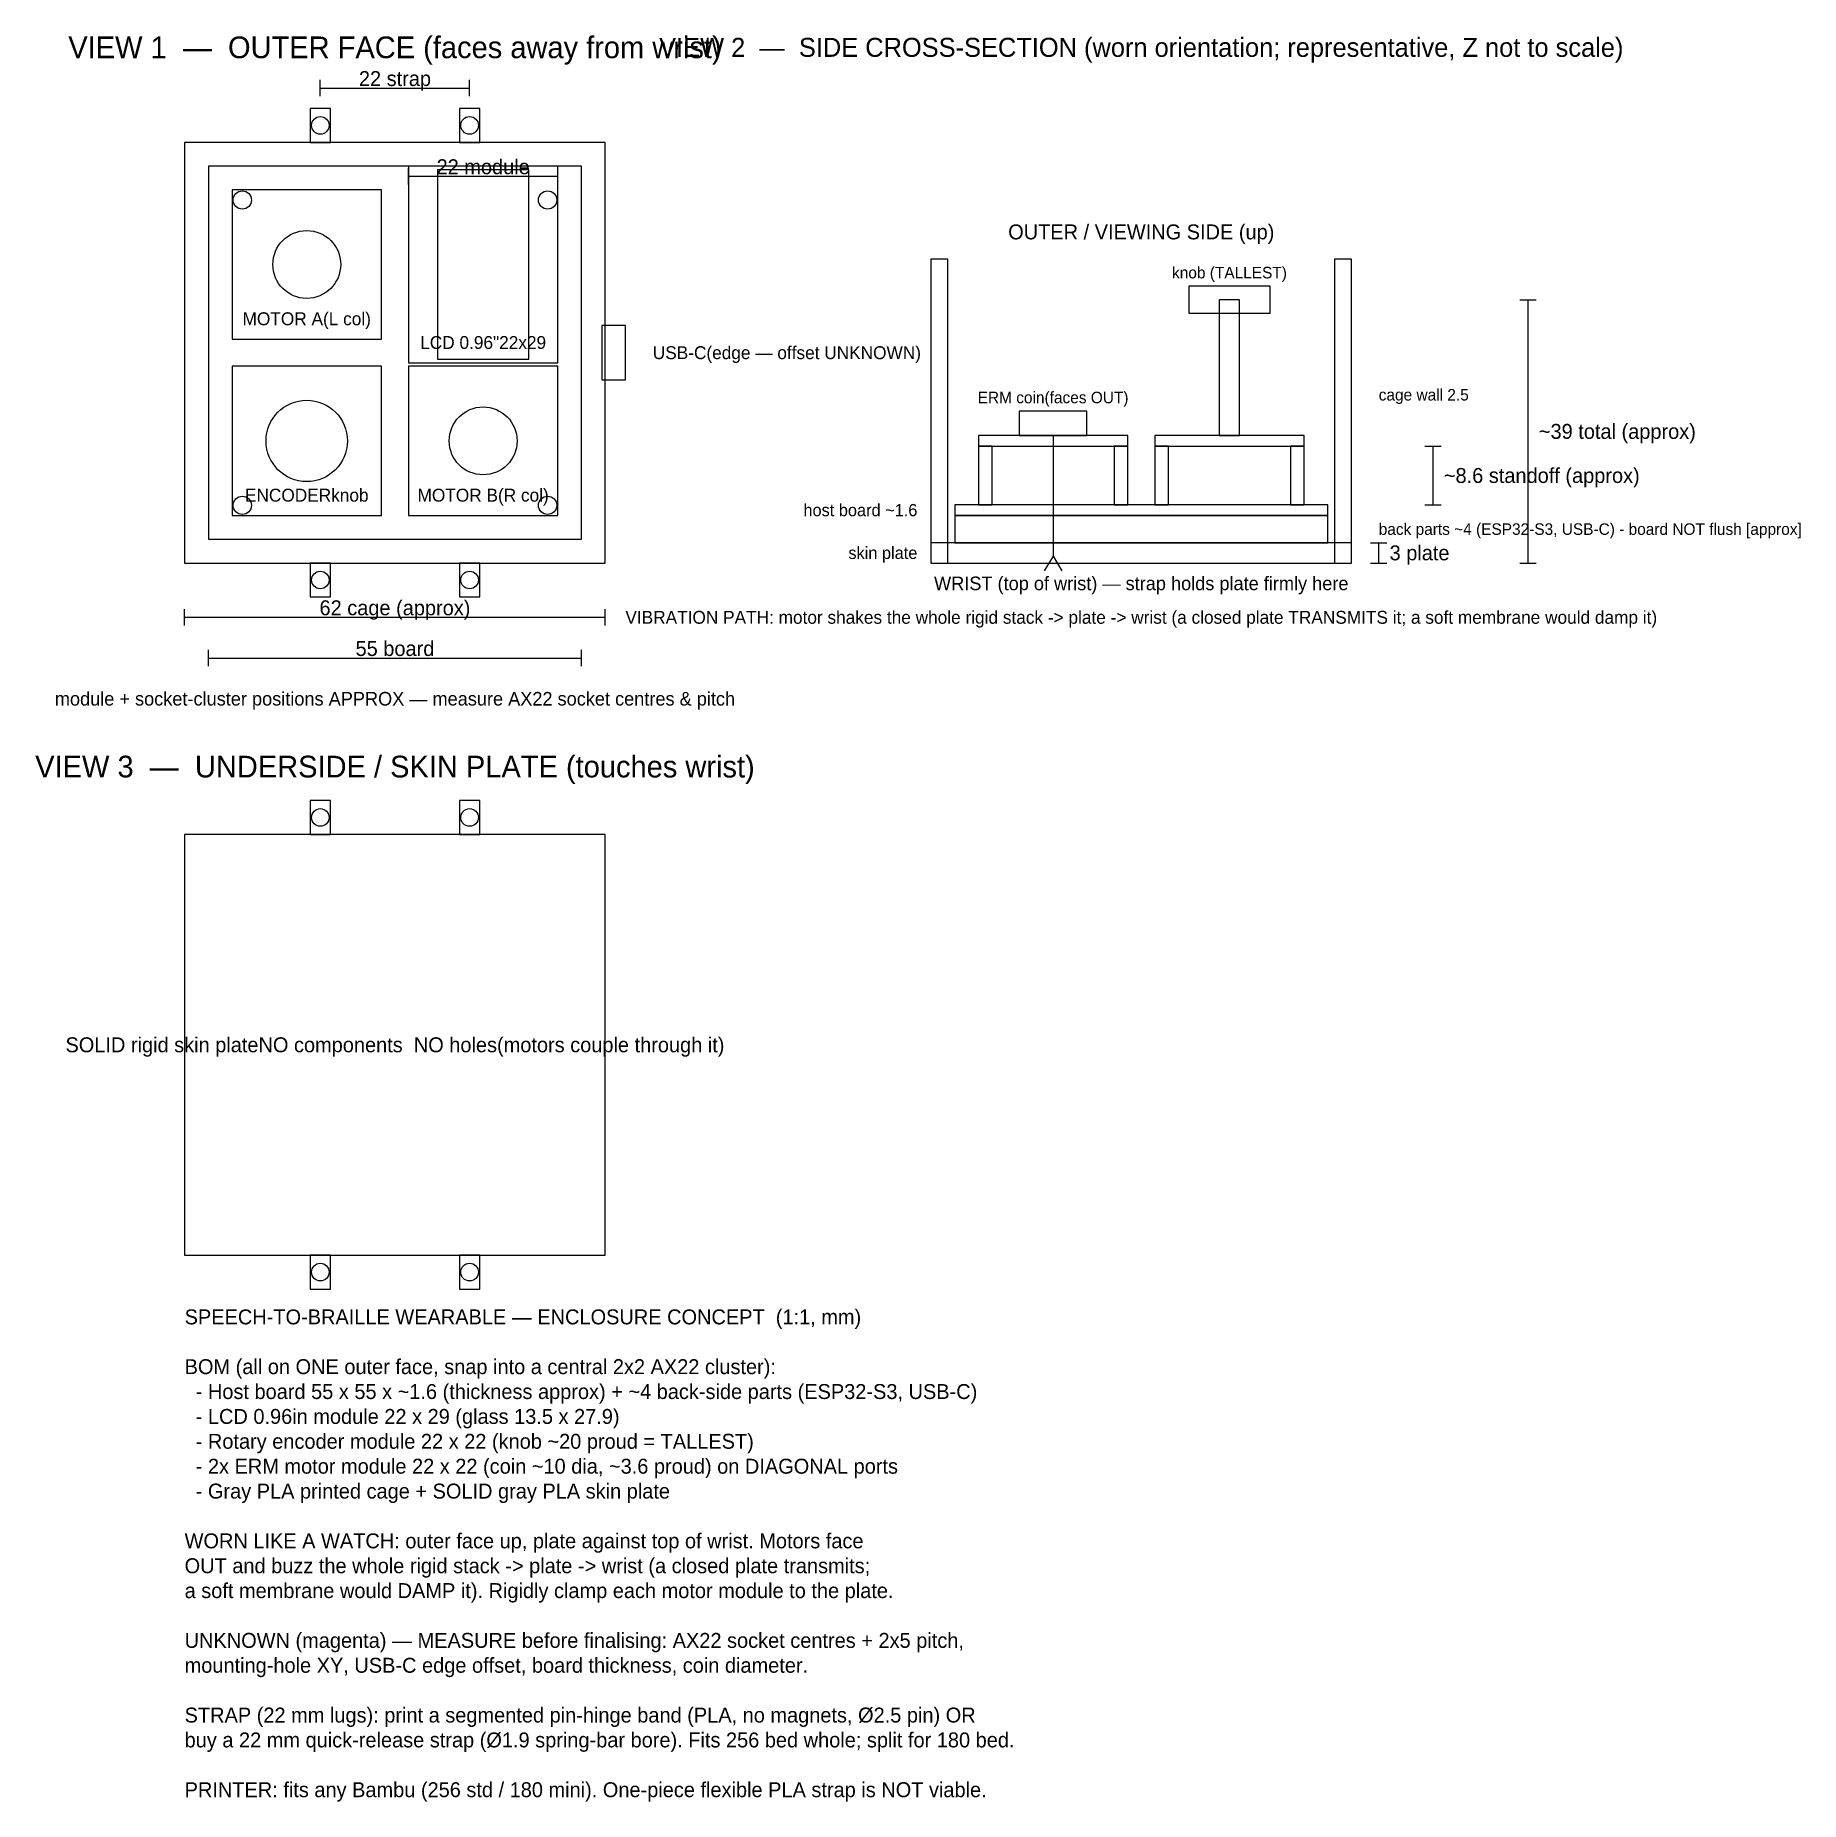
# Model space of a CAD drawing. Header units: millimetres. Extents: x -53 to 207, y -214 to 47.
import ezdxf
from ezdxf.enums import TextEntityAlignment as Align

# ---------------------------------------------------------------- set-up
doc = ezdxf.new("R2010")
doc.units = ezdxf.units.MM
for name, color, linetype in [('BOARD', 5, 'Continuous'), ('CAGE', 7, 'Continuous'), ('DIM', 1, 'Continuous'), ('HOLE', 1, 'Continuous'), ('MODULE', 8, 'Continuous'), ('PATH', 1, 'Continuous'), ('PLATE', 9, 'Continuous'), ('SCREEN', 4, 'Continuous'), ('TEXT', 7, 'Continuous'), ('UNKNOWN', 6, 'Continuous')]:
    doc.layers.add(name, color=color, linetype=linetype)

msp = doc.modelspace()

# ---------------------------------------------------------------- linework, layer by layer
at = {"layer": 'BOARD'}
for points in [[(-27.5, -27.5), (27.5, -27.5), (27.5, 27.5), (-27.5, 27.5)], [(82.5, -24), (137.5, -24), (137.5, -22.4), (82.5, -22.4)]]:
    msp.add_lwpolyline(points, close=True, dxfattribs=at)
at = {"layer": 'CAGE'}
for points in [[(-12.5, 31), (-9.5, 31), (-9.5, 36), (-12.5, 36)], [(9.5, 31), (12.5, 31), (12.5, 36), (9.5, 36)], [(-31, -31), (31, -31), (31, 31), (-31, 31)], [(79, -31), (81.5, -31), (81.5, 13.8), (79, 13.8)], [(138.5, -31), (141, -31), (141, 13.8), (138.5, 13.8)], [(30.5, -4), (34, -4), (34, 4), (30.5, 4)], [(-12.5, -36), (-9.5, -36), (-9.5, -31), (-12.5, -31)], [(9.5, -36), (12.5, -36), (12.5, -31), (9.5, -31)], [(-12.5, -71), (-9.5, -71), (-9.5, -66), (-12.5, -66)], [(9.5, -71), (12.5, -71), (12.5, -66), (9.5, -66)], [(-12.5, -138), (-9.5, -138), (-9.5, -133), (-12.5, -133)], [(9.5, -138), (12.5, -138), (12.5, -133), (9.5, -133)]]:
    msp.add_lwpolyline(points, close=True, dxfattribs=at)
at = {"layer": 'DIM'}
for p, q in [((-11, 37.8), (-11, 40.2)), ((11, 37.8), (11, 40.2)), ((-11, 39), (11, 39)), ((2, 24.8), (2, 27.2)), ((24, 24.8), (24, 27.2)), ((2, 26), (24, 26)), ((165.8, 7.8), (168.2, 7.8)), ((167, -31), (167, 7.8)), ((151.8, -13.8), (154.2, -13.8)), ((153, -22.4), (153, -13.8)), ((151.8, -22.4), (154.2, -22.4)), ((143.8, -28), (146.2, -28)), ((145, -31), (145, -28)), ((143.8, -31), (146.2, -31)), ((165.8, -31), (168.2, -31)), ((-31, -40.2), (-31, -37.8)), ((-31, -39), (31, -39)), ((31, -40.2), (31, -37.8)), ((-27.5, -46.2), (-27.5, -43.8)), ((27.5, -46.2), (27.5, -43.8)), ((-27.5, -45), (27.5, -45))]:
    msp.add_line(p, q, dxfattribs=at)
at = {"layer": 'HOLE'}
for centre, radius in [((-11, 33.5), 1.3), ((11, 33.5), 1.3), ((-22.5, 22.5), 1.35), ((22.5, 22.5), 1.35), ((-22.5, -22.5), 1.35), ((22.5, -22.5), 1.35), ((-11, -33.5), 1.3), ((11, -33.5), 1.3), ((-11, -68.5), 1.3), ((11, -68.5), 1.3), ((-11, -135.5), 1.3), ((11, -135.5), 1.3)]:
    msp.add_circle(centre, radius, dxfattribs=at)
at = {"layer": 'MODULE'}
for points in [[(2, -1.5), (24, -1.5), (24, 27.5), (2, 27.5)], [(-24, 2), (-2, 2), (-2, 24), (-24, 24)], [(117, 5.8), (129, 5.8), (129, 9.8), (117, 9.8)], [(121.5, -12.2), (124.5, -12.2), (124.5, 7.8), (121.5, 7.8)], [(-24, -24), (-2, -24), (-2, -2), (-24, -2)], [(2, -24), (24, -24), (24, -2), (2, -2)], [(92, -12.2), (102, -12.2), (102, -8.6), (92, -8.6)], [(86, -13.8), (108, -13.8), (108, -12.2), (86, -12.2)], [(112, -13.8), (134, -13.8), (134, -12.2), (112, -12.2)], [(86, -22.4), (88, -22.4), (88, -13.8), (86, -13.8)], [(106, -22.4), (108, -22.4), (108, -13.8), (106, -13.8)], [(112, -22.4), (114, -22.4), (114, -13.8), (112, -13.8)], [(132, -22.4), (134, -22.4), (134, -13.8), (132, -13.8)], [(82.5, -28), (137.5, -28), (137.5, -24), (82.5, -24)]]:
    msp.add_lwpolyline(points, close=True, dxfattribs=at)
for centre, radius in [((-13, 13), 5), ((-13, -13), 6), ((13, -13), 5)]:
    msp.add_circle(centre, radius, dxfattribs=at)
at = {"layer": 'PATH'}
for p, q in [((97, -12.2), (97, -30)), ((97, -30), (95.71, -32.14)), ((97, -30), (98.29, -32.14))]:
    msp.add_line(p, q, dxfattribs=at)
at = {"layer": 'PLATE'}
for points in [[(79, -31), (141, -31), (141, -28), (79, -28)], [(-31, -133), (31, -133), (31, -71), (-31, -71)]]:
    msp.add_lwpolyline(points, close=True, dxfattribs=at)
at = {"layer": 'SCREEN'}
msp.add_lwpolyline([(6.25, -0.95), (19.75, -0.95), (19.75, 26.95), (6.25, 26.95)], close=True, dxfattribs=at)
at = {"layer": 'UNKNOWN'}
msp.add_line((79, -31), (141, -31), dxfattribs=at)

# ---------------------------------------------------------------- texts
at = {"layer": 'BOARD'}
msp.add_text('host board ~1.6', height=1.8, dxfattribs=at).set_placement((77, -23.2), align=Align.MIDDLE_RIGHT)
at = {"layer": 'CAGE'}
msp.add_text('cage wall 2.5', height=1.7, dxfattribs=at).set_placement((145, -6.2), align=Align.MIDDLE_LEFT)
at = {"layer": 'DIM'}
for s, p in [('22 strap', (0, 40.4)), ('22 module', (13, 27.4)), ('62 cage (approx)', (0, -37.6)), ('55 board', (0, -43.6))]:
    msp.add_text(s, height=2.2, dxfattribs=at).set_placement(p, align=Align.MIDDLE_CENTER)
for s, p in [('~39 total (approx)', (168.6, -11.6)), ('~8.6 standoff (approx)', (154.6, -18.1)), ('3 plate', (146.6, -29.5))]:
    msp.add_text(s, height=2.2, dxfattribs=at).set_placement(p, align=Align.MIDDLE_LEFT)
at = {"layer": 'MODULE'}
msp.add_text('back parts ~4 (ESP32-S3, USB-C) - board NOT flush [approx]', height=1.7, dxfattribs=at).set_placement((145, -26), align=Align.MIDDLE_LEFT)
at = {"layer": 'PATH'}
msp.add_text('VIBRATION PATH: motor shakes the whole rigid stack -> plate -> wrist (a closed plate TRANSMITS it; a soft membrane would damp it)', height=1.9, dxfattribs=at).set_placement((110, -39), align=Align.MIDDLE_CENTER)
at = {"layer": 'PLATE'}
msp.add_text('skin plate', height=1.8, dxfattribs=at).set_placement((77, -29.5), align=Align.MIDDLE_RIGHT)
msp.add_text('SOLID rigid skin plateNO components  NO holes(motors couple through it)', height=2.2, dxfattribs=at).set_placement((0, -102), align=Align.MIDDLE_CENTER)
at = {"layer": 'TEXT'}
for s, height, p in [('VIEW 1  —  OUTER FACE (faces away from wrist)', 3.2, (0, 45)), ('VIEW 2  —  SIDE CROSS-SECTION (worn orientation; representative, Z not to scale)', 2.8, (110, 45)), ('OUTER / VIEWING SIDE (up)', 2.2, (110, 17.8)), ('knob (TALLEST)', 1.7, (123, 11.8)), ('MOTOR A(L col)', 1.9, (-13, 5)), ('LCD 0.96"22x29', 1.9, (13, 1.5)), ('ERM coin(faces OUT)', 1.7, (97, -6.6)), ('ENCODERknob', 1.9, (-13, -21)), ('MOTOR B(R col)', 1.9, (13, -21)), ('VIEW 3  —  UNDERSIDE / SKIN PLATE (touches wrist)', 3.2, (0, -61))]:
    msp.add_text(s, height=height, dxfattribs=at).set_placement(p, align=Align.MIDDLE_CENTER)
at = {"layer": 'TEXT', "insert": (-31, -141), "char_height": 2.2, "width": 130, "attachment_point": 1}
msp.add_mtext('SPEECH-TO-BRAILLE WEARABLE — ENCLOSURE CONCEPT  (1:1, mm)\\P\\PBOM (all on ONE outer face, snap into a central 2x2 AX22 cluster):\\P  - Host board 55 x 55 x ~1.6 (thickness approx) + ~4 back-side parts (ESP32-S3, USB-C)\\P  - LCD 0.96in module 22 x 29 (glass 13.5 x 27.9)\\P  - Rotary encoder module 22 x 22 (knob ~20 proud = TALLEST)\\P  - 2x ERM motor module 22 x 22 (coin ~10 dia, ~3.6 proud) on DIAGONAL ports\\P  - Gray PLA printed cage + SOLID gray PLA skin plate\\P\\PWORN LIKE A WATCH: outer face up, plate against top of wrist. Motors face\\POUT and buzz the whole rigid stack -> plate -> wrist (a closed plate transmits;\\Pa soft membrane would DAMP it). Rigidly clamp each motor module to the plate.\\P\\PUNKNOWN (magenta) — MEASURE before finalising: AX22 socket centres + 2x5 pitch,\\Pmounting-hole XY, USB-C edge offset, board thickness, coin diameter.\\P\\PSTRAP (22 mm lugs): print a segmented pin-hinge band (PLA, no magnets, Ø2.5 pin) OR\\Pbuy a 22 mm quick-release strap (Ø1.9 spring-bar bore). Fits 256 bed whole; split for 180 bed.\\P\\PPRINTER: fits any Bambu (256 std / 180 mini). One-piece flexible PLA strap is NOT viable.', dxfattribs=at)
at = {"layer": 'UNKNOWN'}
msp.add_text('USB-C(edge — offset UNKNOWN)', height=1.9, dxfattribs=at).set_placement((38, 0), align=Align.MIDDLE_LEFT)
for s, p in [('WRIST (top of wrist) — strap holds plate firmly here', (110, -34)), ('module + socket-cluster positions APPROX — measure AX22 socket centres & pitch', (0, -51))]:
    msp.add_text(s, height=2, dxfattribs=at).set_placement(p, align=Align.MIDDLE_CENTER)

doc.saveas('drawing.dxf')
